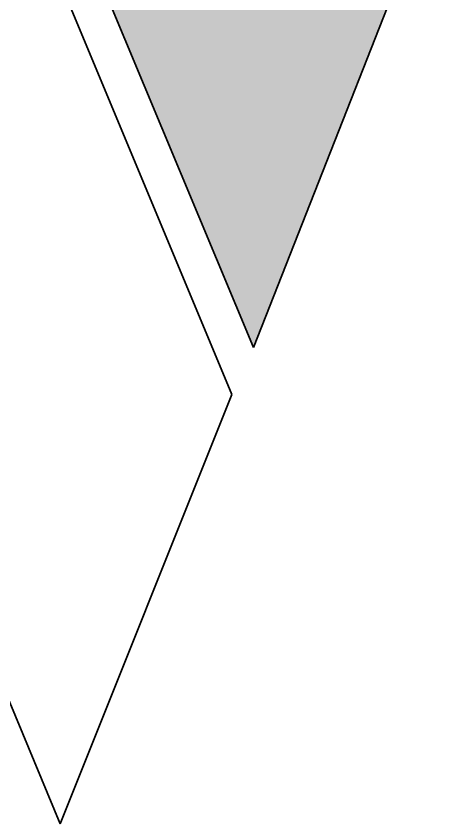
# Model space of a CAD drawing. Extents: x 23 to 417, y 3 to 294.
# Drawn here: x 292.64 to 297.16, y 39 to 47.62 of the extents above; entities that cross this region are included whole.
import ezdxf

# ---------------------------------------------------------------- set-up
doc = ezdxf.new("R2010")
doc.units = 0
doc.layers.get('0').update_dxf_attribs({"lineweight": 13})
doc.layers.add('6', color=7, linetype='Continuous', lineweight=13)

# ---------------------------------------------------------------- blocks, each defined once
blk = doc.blocks.new('BLOCK4185')
at = {"color": 6, "lineweight": 5}
blk.add_solid([(293.0845, 49.1138), (297.1597, 49.1138), (295.1788, 44.0842)], dxfattribs=at)
blk = doc.blocks.new('BLOCK4219')
at = {"color": 6, "lineweight": 5}
blk.add_solid([(293.0845, 49.1138), (295.1788, 44.0842), (297.1597, 49.1138)], dxfattribs=at)

msp = doc.modelspace()

# ---------------------------------------------------------------- linework, layer by layer
at = {"layer": '6', "color": 6, "lineweight": 35, "ltscale": 0.274011}
msp.add_line((288.9027, 49.1138), (293.1159, 38.9955), dxfattribs=at)
msp.add_line((288.9027, 49.1138), (293.1159, 38.9955), dxfattribs=at)
at = {"layer": '6', "color": 6, "lineweight": 35, "ltscale": 0.149839}
msp.add_line((292.6443, 49.1138), (294.9483, 43.5807), dxfattribs=at)
msp.add_line((292.6443, 49.1138), (294.9483, 43.5807), dxfattribs=at)
at = {"layer": '6', "color": 6, "lineweight": 35, "ltscale": 0.136204}
msp.add_line((293.0845, 49.1138), (295.1788, 44.0842), dxfattribs=at)
msp.add_line((293.0845, 49.1138), (295.1788, 44.0842), dxfattribs=at)
at = {"layer": '6', "color": 6, "lineweight": 35, "ltscale": 0.13523}
msp.add_line((297.161, 49.1171), (295.1788, 44.0842), dxfattribs=at)
msp.add_line((297.161, 49.1171), (295.1788, 44.0842), dxfattribs=at)
at = {"layer": '6', "color": 6, "lineweight": 35, "ltscale": 0.123445}
msp.add_line((294.9483, 43.5807), (293.1159, 38.9955), dxfattribs=at)
msp.add_line((294.9483, 43.5807), (293.1159, 38.9955), dxfattribs=at)

# ---------------------------------------------------------------- block references
at = {"lineweight": 0}
for name in ['BLOCK4185', 'BLOCK4219']:
    msp.add_blockref(name, (0, 0), dxfattribs=at)

doc.saveas('drawing.dxf')
